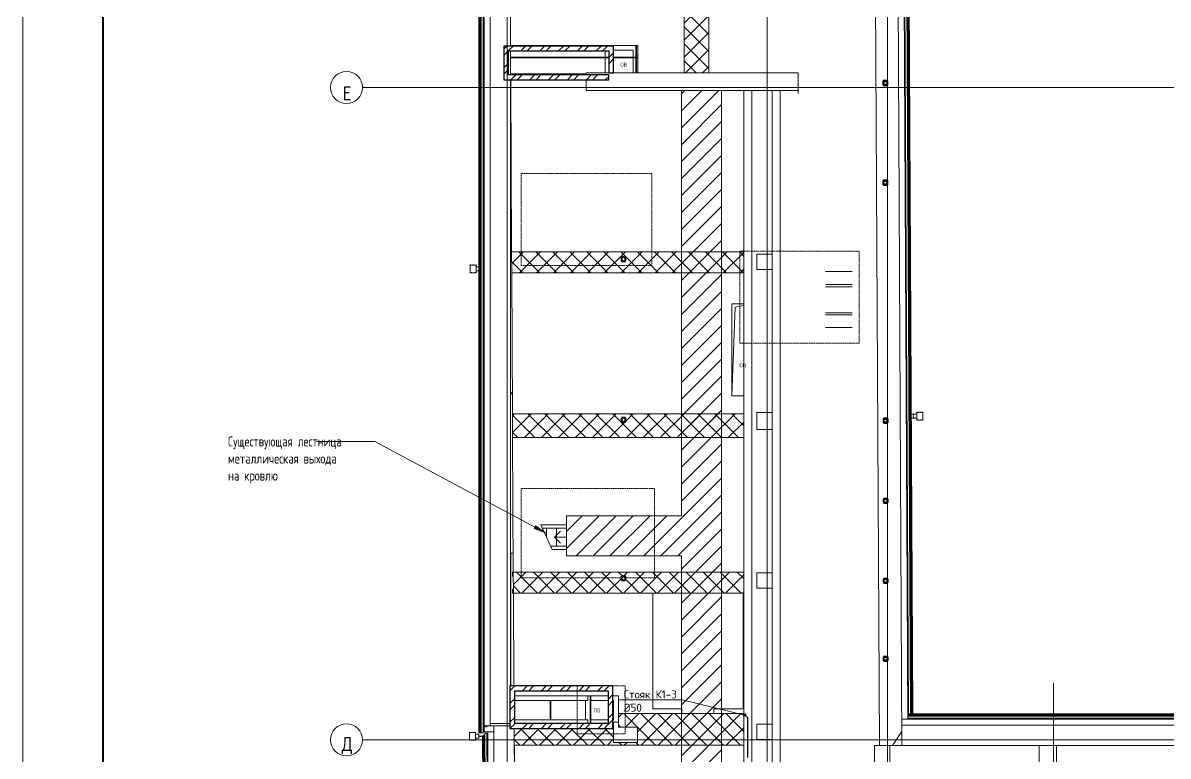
# Model space of a CAD drawing. Header units: millimetres. Extents: x -10178924 to 11692288, y -947381 to 58396.
# Drawn here: x -18603 to 10016, y -447625 to -429303 of the extents above; entities that cross this region are included whole.
import ezdxf
from ezdxf import colors
from ezdxf.entities.mleader import LeaderData, LeaderLine
from ezdxf.math import Vec2, Vec3

# ---------------------------------------------------------------- set-up
doc = ezdxf.new("R2010")
doc.units = ezdxf.units.MM
doc.linetypes.add('ADSK_Линия сетки', pattern=[25, 20, -2.5, 0, -2.5])
doc.linetypes.add('ADSK_Штриховая_ш3 п1_5', pattern=[4.5, 3, -1.5])
for name, color, linetype, lineweight in [('!К1', 32, 'Continuous', 30), ('_0', 7, 'Continuous', 25), ('Аннотация', 7, 'Continuous', 18), ('Выноски ВК', 7, 'Continuous', 0), ('Каркас', 7, 'Continuous', 18), ('Лестницы', 7, 'Continuous', 9), ('Несущие колонны', 7, 'Continuous', 18), ('Обобщенные модели', 7, 'Continuous', 18), ('Оси', 253, 'Continuous', 9), ('Панели витража', 7, 'Continuous', 9), ('Перекрытие', 7, 'Continuous', 18), ('Перекрытие штриховка', 7, 'Continuous', 18), ('Стены внутренние', 7, 'Continuous', 18), ('Стены наружные', 7, 'Continuous', 18), ('Стены несущие', 7, 'Continuous', 30), ('Стены отделка', 7, 'Continuous', 30), ('Стрелки вверх', 7, 'Continuous', 18), ('Узлы', 7, 'Continuous', 18)]:
    doc.layers.add(name, color=color, linetype=linetype, lineweight=lineweight)
doc.layers.add('PDF _Ramka', color=7, linetype='Continuous')
doc.layers.add('Линии', color=7, linetype='Continuous', lineweight=9, true_color=0x00a600)
doc.styles.add('GOST Common', font='GOST_Common.ttf', dxfattribs={"width": 0.9, "height": 350})
doc.styles.add('GOST Common_3', font='GOST_Common.ttf', dxfattribs={"width": 0.8, "height": 350})
doc.styles.add('GOST Common_4', font='GOST_Common.ttf', dxfattribs={"width": 0.9, "height": 200})
doc.styles.add('PDF ISOCPEUR', font='isocpeur.ttf')
pattern_1 = [(45, (0, 0), (-212.132, 212.132), []), (135, (0, 0), (-212.132, -212.132), [])]
pattern_2 = [(45, (0, 0), (-235.7317, 235.7317), []), (45, (157.15, 0), (-235.7317, 235.7317), [])]

# ---------------------------------------------------------------- blocks, each defined once
blk = doc.blocks.new('Водосток - Тип 1 _карниз больше 490мм_-5143036-План чердака')
at = {"layer": 'Обобщенные модели'}
for p, q in [((19, 405), (125, 405)), ((125, 405), (231, 405)), ((125, 255), (19, 255)), ((75, 255), (75, 184)), ((75, 226), (75, 184)), ((120, 10), (120, -10)), ((231, 255), (125, 255)), ((130, -10), (130, 10)), ((175, 184), (175, 255)), ((175, 184), (175, 226))]:
    blk.add_line(p, q, dxfattribs=at)
at = {"layer": 'Обобщенные модели', "flags": 128}
for points in [[(75, 255), (75, 252), (75, 247), (75, 242), (75, 236), (75, 231), (75, 226), (75, 221), (75, 216), (75, 212), (75, 207), (75, 203), (75, 199), (75, 195), (75, 191), (75, 188), (75, 184), (75, 181), (75, 178), (75, 175), (75, 173), (75, 171), (75, 168), (75, 167), (75, 165), (75, 164), (75, 162), (75, 161), (75, 161), (75, 160), (75, 160), (75, 160)], [(75, 226), (75, 232), (75, 238), (75, 243), (75, 248), (75, 254), (75, 255)], [(75, 173), (75, 174), (75, 177), (75, 180), (75, 183)], [(175, 160), (175, 160), (175, 160), (175, 161), (175, 162), (175, 163), (175, 164), (175, 166), (175, 168), (175, 170), (175, 172), (175, 174), (175, 177), (175, 180), (175, 183), (175, 186), (175, 190), (175, 193), (175, 197), (175, 201), (175, 205), (175, 210), (175, 214), (175, 219), (175, 224), (175, 229), (175, 234), (175, 239), (175, 245), (175, 250), (175, 255)], [(175, 255), (175, 251), (175, 245), (175, 240), (175, 234), (175, 229), (175, 226)], [(175, 177), (175, 175), (175, 173)]]:
    blk.add_lwpolyline(points, dxfattribs=at)
at = {"layer": 'Обобщенные модели'}
for start, end in [(164.8376, 232.0404), (307.9596, 14.9145)]:
    blk.add_arc((125, 160), 52, start, end, dxfattribs=at)
for start_param, end_param in [(0, 1.570796), (0, 1.570796), (1.570796, 3.141593), (1.570796, 3.141593)]:
    blk.add_ellipse((125, 184), major_axis=(-50, 0), ratio=0.309017, start_param=start_param, end_param=end_param, dxfattribs=at)
for points in [[(19, 255), (21, 255), (25, 256), (29, 259), (31, 262), (32, 265), (32, 267), (32, 269), (32, 272), (32, 274), (32, 276), (32, 279), (32, 281), (31, 284), (31, 287), (31, 290), (30, 293), (30, 296), (29, 299), (29, 302), (29, 306), (28, 310), (28, 316), (27, 325), (27, 335), (28, 344), (28, 350), (29, 354), (29, 358), (29, 361), (30, 364), (30, 367), (31, 370), (31, 373), (31, 376), (32, 379), (32, 381), (32, 384), (32, 386), (32, 388), (32, 391), (32, 393), (32, 395), (31, 398), (29, 401), (25, 404), (21, 405), (19, 405)], [(231, 405), (229, 405), (225, 404), (221, 401), (219, 398), (218, 395), (218, 393), (218, 391), (218, 388), (218, 386), (218, 384), (218, 381), (218, 379), (219, 376), (219, 373), (219, 370), (220, 367), (220, 364), (221, 361), (221, 358), (221, 354), (222, 350), (222, 344), (223, 335), (223, 325), (222, 316), (222, 310), (221, 306), (221, 302), (221, 299), (220, 296), (220, 293), (219, 290), (219, 287), (219, 284), (218, 281), (218, 279), (218, 276), (218, 274), (218, 272), (218, 269), (218, 267), (218, 265), (219, 262), (221, 259), (225, 256), (229, 255), (231, 255)]]:
    blk.add_open_spline(points, degree=3, knots=[-1, -1, -1, -1, -0.941176, -0.882353, -0.852941, -0.823529, -0.808824, -0.794118, -0.779412, -0.764706, -0.75, -0.735294, -0.720588, -0.705882, -0.691176, -0.676471, -0.661765, -0.647059, -0.632353, -0.617647, -0.602941, -0.588235, -0.558824, -0.529412, -0.470588, -0.441176, -0.411765, -0.397059, -0.382353, -0.367647, -0.352941, -0.338235, -0.323529, -0.308824, -0.294118, -0.279412, -0.264706, -0.25, -0.235294, -0.220588, -0.205882, -0.191176, -0.176471, -0.147059, -0.117647, -0.058824, 0, 0, 0, 0], dxfattribs=at)
blk = doc.blocks.new('Квадрат _ГОСТ 2591-88_-Колонна - кв_ 100-2426728-План чердака')
at = {"layer": 'Несущие колонны', "lineweight": 40}
for p, q in [((50, 50), (-50, 50)), ((-50, 50), (-50, -50)), ((50, -50), (50, 50)), ((-50, -50), (50, -50))]:
    blk.add_line(p, q, dxfattribs=at)
blk = doc.blocks.new('Квадрат _ГОСТ 2591-88_-Колонна - кв_ 100-V7-План чердака')
at = {"layer": 'Несущие колонны', "lineweight": 40}
for p, q in [((50, 50), (-50, 50)), ((-50, 50), (-50, -50)), ((50, -50), (50, 50)), ((-50, -50), (50, -50))]:
    blk.add_line(p, q, dxfattribs=at)
blk = doc.blocks.new('Квадрат _ГОСТ 2591-88_-Колонна - кв_ 100-V8-План чердака')
at = {"layer": 'Несущие колонны', "lineweight": 40}
for p, q in [((50, 50), (-50, 50)), ((-50, 50), (-50, -50)), ((50, -50), (50, 50)), ((-50, -50), (50, -50))]:
    blk.add_line(p, q, dxfattribs=at)
blk = doc.blocks.new('PNS_Решетка вентиляционная - Декоративная-5493236-План чердака')
at = {"layer": 'Панели витража'}
for p, q in [((-165, -460), (-165, 200)), ((165, -460), (165, 200))]:
    blk.add_line(p, q, dxfattribs=at)
blk = doc.blocks.new('PNS_Решетка вентиляционная - Декоративная-5493237-План чердака')
at = {"layer": 'Панели витража'}
for p, q in [((-160, -460), (-160, 200)), ((160, -460), (160, 200))]:
    blk.add_line(p, q, dxfattribs=at)
blk = doc.blocks.new('PNS_Решетка вентиляционная - Декоративная-2713092-План чердака')
at = {"layer": 'Панели витража'}
for p, q in [((-325, -460), (-325, 200)), ((325, -460), (325, 200))]:
    blk.add_line(p, q, dxfattribs=at)
blk = doc.blocks.new('GM_Отверстие прямоугольное _в плите_ - Отверстие-3336504-План чердака')
at = {"layer": 'Обобщенные модели'}
for p, q in [((-250, -1150), (-250, 1150)), ((-250, 1150), (46, 1150)), ((-250, -1150), (-167, 1067)), ((-167, 1067), (46, 1109)), ((46, -1150), (-250, -1150))]:
    blk.add_line(p, q, dxfattribs=at)
blk = doc.blocks.new('Водосток - Тип 1 _карниз больше 490мм_-5161094-План чердака')
at = {"layer": 'Обобщенные модели'}
for p, q in [((19, 335), (125, 335)), ((125, 335), (231, 335)), ((125, 185), (19, 185)), ((75, 185), (75, 114)), ((75, 156), (75, 114)), ((120, 99), (120, 10)), ((231, 185), (125, 185)), ((130, 10), (130, 99)), ((175, 114), (175, 185)), ((175, 114), (175, 156))]:
    blk.add_line(p, q, dxfattribs=at)
at = {"layer": 'Обобщенные модели', "flags": 128}
for points in [[(75, 156), (75, 162), (75, 168), (75, 173), (75, 178), (75, 184), (75, 185)], [(75, 184), (75, 181), (75, 178), (75, 175), (75, 173), (75, 171), (75, 168), (75, 167), (75, 165), (75, 164), (75, 162), (75, 161), (75, 161), (75, 160), (75, 160)], [(175, 160), (175, 160), (175, 161), (175, 162), (175, 163), (175, 164), (175, 166), (175, 168), (175, 170), (175, 172), (175, 174), (175, 177), (175, 180), (175, 183), (175, 185)], [(175, 185), (175, 181), (175, 175), (175, 170), (175, 164), (175, 159), (175, 156)]]:
    blk.add_lwpolyline(points, dxfattribs=at)
at = {"layer": 'Обобщенные модели'}
for start, end in [(165.3598, 194.6402), (345.3598, 14.6402)]:
    blk.add_arc((125, 160), 52, start, end, dxfattribs=at)
for start_param, end_param in [(0, 1.570796), (0, 1.570796), (1.570796, 3.141593), (1.570796, 3.141593)]:
    blk.add_ellipse((125, 114), major_axis=(-50, 0), ratio=0.309017, start_param=start_param, end_param=end_param, dxfattribs=at)
for points in [[(19, 185), (21, 185), (25, 186), (29, 189), (31, 192), (32, 195), (32, 197), (32, 199), (32, 202), (32, 204), (32, 206), (32, 209), (32, 211), (31, 214), (31, 217), (31, 220), (30, 223), (30, 226), (29, 229), (29, 232), (29, 236), (28, 240), (28, 246), (27, 255), (27, 265), (28, 274), (28, 280), (29, 284), (29, 288), (29, 291), (30, 294), (30, 297), (31, 300), (31, 303), (31, 306), (32, 309), (32, 311), (32, 314), (32, 316), (32, 318), (32, 321), (32, 323), (32, 325), (31, 328), (29, 331), (25, 334), (21, 335), (19, 335)], [(231, 335), (229, 335), (225, 334), (221, 331), (219, 328), (218, 325), (218, 323), (218, 321), (218, 318), (218, 316), (218, 314), (218, 311), (218, 309), (219, 306), (219, 303), (219, 300), (220, 297), (220, 294), (221, 291), (221, 288), (221, 284), (222, 280), (222, 274), (223, 265), (223, 255), (222, 246), (222, 240), (221, 236), (221, 232), (221, 229), (220, 226), (220, 223), (219, 220), (219, 217), (219, 214), (218, 211), (218, 209), (218, 206), (218, 204), (218, 202), (218, 199), (218, 197), (218, 195), (219, 192), (221, 189), (225, 186), (229, 185), (231, 185)]]:
    blk.add_open_spline(points, degree=3, knots=[-1, -1, -1, -1, -0.941176, -0.882353, -0.852941, -0.823529, -0.808824, -0.794118, -0.779412, -0.764706, -0.75, -0.735294, -0.720588, -0.705882, -0.691176, -0.676471, -0.661765, -0.647059, -0.632353, -0.617647, -0.602941, -0.588235, -0.558824, -0.529412, -0.470588, -0.441176, -0.411765, -0.397059, -0.382353, -0.367647, -0.352941, -0.338235, -0.323529, -0.308824, -0.294118, -0.279412, -0.264706, -0.25, -0.235294, -0.220588, -0.205882, -0.191176, -0.176471, -0.147059, -0.117647, -0.058824, 0, 0, 0, 0], dxfattribs=at)
blk = doc.blocks.new('Водосток - Тип 1 _карниз больше 490мм_-V28-План чердака')
at = {"layer": 'Обобщенные модели'}
for p, q in [((19, 335), (125, 335)), ((125, 335), (231, 335)), ((125, 185), (19, 185)), ((75, 185), (75, 120)), ((75, 156), (75, 120)), ((231, 185), (125, 185)), ((175, 120), (175, 185)), ((175, 120), (175, 156))]:
    blk.add_line(p, q, dxfattribs=at)
at = {"layer": 'Обобщенные модели', "flags": 128}
for points in [[(75, 156), (75, 162), (75, 168), (75, 173), (75, 178), (75, 184), (75, 185)], [(75, 184), (75, 181), (75, 178), (75, 175), (75, 173), (75, 171), (75, 168), (75, 167), (75, 165), (75, 164), (75, 162), (75, 161), (75, 161), (75, 160), (75, 160)], [(175, 160), (175, 160), (175, 161), (175, 162), (175, 163), (175, 164), (175, 166), (175, 168), (175, 170), (175, 172), (175, 174), (175, 177), (175, 180), (175, 183), (175, 185)], [(175, 185), (175, 181), (175, 175), (175, 170), (175, 164), (175, 159), (175, 156)]]:
    blk.add_lwpolyline(points, dxfattribs=at)
at = {"layer": 'Обобщенные модели'}
for start, end in [(166.1259, 193.8741), (345.3598, 14.6402)]:
    blk.add_arc((125, 160), 52, start, end, dxfattribs=at)
for points in [[(19, 185), (21, 185), (25, 186), (29, 189), (31, 192), (32, 195), (32, 197), (32, 199), (32, 202), (32, 204), (32, 206), (32, 209), (32, 211), (31, 214), (31, 217), (31, 220), (30, 223), (30, 226), (29, 229), (29, 232), (29, 236), (28, 240), (28, 246), (27, 255), (27, 265), (28, 274), (28, 280), (29, 284), (29, 288), (29, 291), (30, 294), (30, 297), (31, 300), (31, 303), (31, 306), (32, 309), (32, 311), (32, 314), (32, 316), (32, 318), (32, 321), (32, 323), (32, 325), (31, 328), (29, 331), (25, 334), (21, 335), (19, 335)], [(231, 335), (229, 335), (225, 334), (221, 331), (219, 328), (218, 325), (218, 323), (218, 321), (218, 318), (218, 316), (218, 314), (218, 311), (218, 309), (219, 306), (219, 303), (219, 300), (220, 297), (220, 294), (221, 291), (221, 288), (221, 284), (222, 280), (222, 274), (223, 265), (223, 255), (222, 246), (222, 240), (221, 236), (221, 232), (221, 229), (220, 226), (220, 223), (219, 220), (219, 217), (219, 214), (218, 211), (218, 209), (218, 206), (218, 204), (218, 202), (218, 199), (218, 197), (218, 195), (219, 192), (221, 189), (225, 186), (229, 185), (231, 185)]]:
    blk.add_open_spline(points, degree=3, knots=[-1, -1, -1, -1, -0.941176, -0.882353, -0.852941, -0.823529, -0.808824, -0.794118, -0.779412, -0.764706, -0.75, -0.735294, -0.720588, -0.705882, -0.691176, -0.676471, -0.661765, -0.647059, -0.632353, -0.617647, -0.602941, -0.588235, -0.558824, -0.529412, -0.470588, -0.441176, -0.411765, -0.397059, -0.382353, -0.367647, -0.352941, -0.338235, -0.323529, -0.308824, -0.294118, -0.279412, -0.264706, -0.25, -0.235294, -0.220588, -0.205882, -0.191176, -0.176471, -0.147059, -0.117647, -0.058824, 0, 0, 0, 0], dxfattribs=at)
blk = doc.blocks.new('СПНК-Разрез пустотелой несущей конструкции-Колонна - HSS101_6X101_6X6_4-5947607-План чердака')
at = {"layer": 'Несущие колонны', "lineweight": 40}
for p, q in [((51, 51), (-51, 51)), ((-51, 51), (-51, -51)), ((-45.08, -45.08), (-45.08, 45.08)), ((-45.08, 45.08), (45.08, 45.08)), ((45.08, 45.08), (45.08, -45.08)), ((51, -51), (51, 51)), ((-51, -51), (51, -51)), ((45.08, -45.08), (-45.08, -45.08))]:
    blk.add_line(p, q, dxfattribs=at)
blk = doc.blocks.new('СПНК-Разрез пустотелой несущей конструкции-Колонна - HSS101_6X101_6X6_4-5963999-План чердака')
at = {"layer": 'Несущие колонны', "lineweight": 40}
for p, q in [((51, 51), (-51, 51)), ((-51, 51), (-51, -51)), ((-45.08, -45.08), (-45.08, 45.08)), ((-45.08, 45.08), (45.08, 45.08)), ((45.08, 45.08), (45.08, -45.08)), ((51, -51), (51, 51)), ((-51, -51), (51, -51)), ((45.08, -45.08), (-45.08, -45.08))]:
    blk.add_line(p, q, dxfattribs=at)
blk = doc.blocks.new('Ось сетки - Круг_Ø8 мм-8258-План чердака')
at = {"layer": 'Оси', "lineweight": 20}
for start, end in [(360, 180), (180, 360)]:
    blk.add_arc((0, 0), 4, start, end, dxfattribs=at)
blk = doc.blocks.new('Чердак')
at = {"layer": 'Аннотация', "lineweight": 9}
blk.add_hatch(color=256, dxfattribs=at).paths.add_polyline_path([(-5545, 25415), (-5790, 25592), (-5828, 25522)])
at = {"layer": 'Перекрытие штриховка', "lineweight": 9}
h = blk.add_hatch(dxfattribs=at)
h.set_pattern_fill('FP_2', color=256, style=0, pattern_type=2)
h.set_pattern_definition(pattern_1)
h.paths.add_polyline_path([(-2078, 36915), (-1458, 36915), (-1458, 42747), (-2078, 42751), (-2078, 37182)])
h = blk.add_hatch(dxfattribs=at)
h.set_pattern_fill('FP_2', color=256, style=0, pattern_type=2)
h.set_pattern_definition(pattern_1)
h.paths.add_polyline_path([(-6386, 31914), (-590, 31914), (-590, 32439), (-6389, 32439), (-6389, 32433)])
h.paths.add_polyline_path([(-3647, 32205), (-3647, 32305), (-3547, 32305), (-3547, 32205)])
h = blk.add_hatch(dxfattribs=at)
h.set_pattern_fill('FP_2', color=256, style=0, pattern_type=2)
h.set_pattern_definition(pattern_1)
h.paths.add_polyline_path([(-6365, 27797), (-590, 27797), (-590, 28392), (-6368, 28392)])
h.paths.add_polyline_path([(-3547, 28192), (-3647, 28192), (-3647, 28292), (-3547, 28292)])
h = blk.add_hatch(dxfattribs=at)
h.set_pattern_fill('FP_2', color=256, style=0, pattern_type=2)
h.set_pattern_definition(pattern_1)
h.paths.add_polyline_path([(-6345, 23910), (-590, 23910), (-590, 24435), (-6348, 24435)])
h.paths.add_polyline_path([(-3547, 24235), (-3647, 24235), (-3647, 24335), (-3547, 24335)])
h = blk.add_hatch(dxfattribs=at)
h.set_pattern_fill('FP_2', color=256, style=0, pattern_type=2)
h.set_pattern_definition(pattern_1)
h.paths.add_polyline_path([(-1708, 20110), (-590, 20110), (-590, 20901), (-3721, 20901), (-3721, 20560), (-3241, 20560), (-3241, 20180), (-3841, 20180), (-3841, 20624), (-3857, 20624), (-3857, 20529), (-6325, 20529), (-6323, 20110), (-2142, 20110)])
at = {"layer": 'Стены внутренние', "lineweight": 9}
h = blk.add_hatch(dxfattribs=at)
h.set_pattern_fill('FP_18', color=256, style=0, pattern_type=2)
h.set_pattern_definition(pattern_2)
h.paths.add_polyline_path([(-3933, 37459), (-3844, 37459), (-3844, 37579), (-6584, 37579), (-6584, 37459), (-3964, 37459)])
h = blk.add_hatch(dxfattribs=at)
h.set_pattern_fill('FP_18', color=256, style=0, pattern_type=2)
h.set_pattern_definition(pattern_2)
h.paths.add_polyline_path([(-6464, 36739), (-6464, 37459), (-6584, 37459), (-6584, 36739)])
h = blk.add_hatch(dxfattribs=at)
h.set_pattern_fill('FP_18', color=256, style=0, pattern_type=2)
h.set_pattern_definition(pattern_2)
h.paths.add_polyline_path([(-3933, 36915), (-3844, 36915), (-3844, 37459), (-3964, 37459), (-3964, 36915)])
h = blk.add_hatch(dxfattribs=at)
h.set_pattern_fill('FP_18', color=256, style=0, pattern_type=2)
h.set_pattern_definition(pattern_2)
h.paths.add_polyline_path([(-4525, 36739), (-3964, 36739), (-3964, 36859), (-6464, 36859), (-6464, 36739), (-4560, 36739)])
h = blk.add_hatch(dxfattribs=at)
h.set_pattern_fill('FP_18', color=256, style=0, pattern_type=2)
h.set_pattern_definition(pattern_2)
h.paths.add_polyline_path([(-6433, 21470), (-3857, 21470), (-3857, 21590), (-6433, 21590)])
h = blk.add_hatch(dxfattribs=at)
h.set_pattern_fill('FP_18', color=256, style=0, pattern_type=2)
h.set_pattern_definition(pattern_2)
h.paths.add_polyline_path([(-6326, 20529), (-6313, 20529), (-6313, 21470), (-6433, 21470), (-6433, 20529), (-6326, 20529)])
h = blk.add_hatch(dxfattribs=at)
h.set_pattern_fill('FP_18', color=256, style=0, pattern_type=2)
h.set_pattern_definition(pattern_2)
h.paths.add_polyline_path([(-3857, 20649), (-3857, 21470), (-3977, 21470), (-3977, 20649)])
h = blk.add_hatch(dxfattribs=at)
h.set_pattern_fill('FP_18', color=256, style=0, pattern_type=2)
h.set_pattern_definition(pattern_2)
h.paths.add_polyline_path([(-5571, 20529), (-3857, 20529), (-3857, 20649), (-6313, 20649), (-6313, 20529), (-5798, 20529)])
at = {"layer": 'Узлы', "lineweight": 9}
h = blk.add_hatch(dxfattribs=at)
h.set_pattern_fill('FP_19', color=256, style=0, pattern_type=2)
h.set_pattern_definition([(45, (0, 0), (-212.132, 212.132), [])])
h.paths.add_polyline_path([(36209, 6483), (40373, 6483), (40373, 8969), (47132, 8969), (47132, 9892), (39373, 9892), (39373, 7690), (34918, 7690), (34918, 11390), (28219, 11390), (28219, 7483), (6759, 7483), (6759, 11822), (2656, 11822), (2656, 13945), (-1142, 13945), (-1142, 36475), (-2142, 36475), (-2142, 25843), (-5018, 25843), (-5018, 24843), (-2142, 24843), (-2142, 12945), (1656, 12945), (1656, 10719), (5759, 10719), (5759, 6483), (29219, 6483), (29219, 10390), (33918, 10390), (33918, 6483), (35984, 6483)])
at = {"layer": 'Аннотация', "lineweight": 9}
for p, q in [((-10463, 27700), (-11268, 27700)), ((-9804, 27700), (-10463, 27700)), ((-5545, 25415), (-9804, 27700)), ((-5790, 25592), (-5828, 25522)), ((-5828, 25522), (-5545, 25415)), ((-5545, 25415), (-5790, 25592))]:
    blk.add_line(p, q, dxfattribs=at)
at = {"layer": 'Каркас'}
for p, q in [((-4053, 37579), (-4053, 37600)), ((-3287, 37600), (-3287, 37306)), ((-3267, 37306), (-3267, 37600)), ((-4053, 37306), (-6418, 37306)), ((-6418, 37286), (-4053, 37286)), ((-4053, 37306), (-4053, 37459)), ((-3964, 37306), (-4053, 37306)), ((-4053, 37286), (-3964, 37286)), ((-4053, 37286), (-4053, 36915)), ((-3353, 37480), (-3844, 37480)), ((-3844, 37306), (-3353, 37306)), ((-3844, 37286), (-3353, 37286)), ((-3353, 37306), (-3353, 37480)), ((-3287, 37306), (-3353, 37306)), ((-3353, 37286), (-3287, 37286)), ((-3353, 36915), (-3353, 37286)), ((-3287, 37286), (-3287, 36915)), ((-3233, 37306), (-3267, 37306)), ((-3267, 36915), (-3267, 37286)), ((-3267, 37286), (-3233, 37286)), ((-4525, 36886), (-6418, 36886)), ((-6418, 36480), (-6409, 36480)), ((-6391, 32900), (-6418, 32900)), ((-6418, 32898), (-6391, 32898)), ((-6371, 28918), (-6418, 28918)), ((-6418, 28887), (-6370, 28888)), ((-6350, 24908), (-6418, 24907)), ((-6407, 24906), (-6350, 24906)), ((-6407, 21590), (-6407, 24906)), ((-5427, 20744), (-5427, 21224)), ((-5407, 20744), (-5407, 21224)), ((-4541, 20744), (-4541, 21224)), ((-4427, 21344), (-4427, 20649)), ((-4407, 21224), (-4407, 21344)), ((-4407, 20744), (-4407, 21224)), ((-4407, 21224), (-3977, 21224)), ((-3857, 21224), (-3841, 21224)), ((-3841, 21224), (-3841, 20744)), ((-4407, 20649), (-4407, 20744)), ((-3977, 20744), (-4407, 20744)), ((-3841, 20744), (-3857, 20744)), ((-6324, 20226), (-6326, 20226))]:
    blk.add_line(p, q, dxfattribs=at)
at = {"layer": 'Лестницы'}
for p, q in [((-5018, 25614), (-5660, 25614)), ((-5660, 25614), (-5376, 25004)), ((-5518, 25534), (-5623, 25534)), ((-5268, 25534), (-5518, 25534)), ((-5518, 25309), (-5518, 25534)), ((-5518, 25309), (-5518, 25534)), ((-5018, 25534), (-5268, 25534)), ((-5268, 25084), (-5268, 25534)), ((-5268, 25084), (-5268, 25534)), ((-5018, 25534), (-5018, 25614)), ((-5018, 25084), (-5018, 25534)), ((-5018, 25084), (-5018, 25534)), ((-5268, 25084), (-5413, 25084)), ((-5018, 25004), (-5376, 25004)), ((-5018, 25084), (-5268, 25084)), ((-5018, 25004), (-5018, 25084))]:
    blk.add_line(p, q, dxfattribs=at)
at = {"layer": 'Линии', "color": 7}
for p, q in [((-1142, 36475), (-2142, 36475)), ((-2142, 36475), (-2142, 25843)), ((-1142, 13945), (-1142, 36475)), ((-2142, 25843), (-5018, 25843)), ((-5018, 25843), (-5018, 24843)), ((-5018, 24843), (-2142, 24843)), ((-2142, 24843), (-2142, 12945))]:
    blk.add_line(p, q, dxfattribs=at)
at = {"layer": 'Линии', "color": 7, "linetype": 'ADSK_Штриховая_ш3 п1_5'}
for p, q in [((-6150, 34395), (-2887, 34395)), ((-6150, 32095), (-6150, 34395)), ((-2887, 34395), (-2887, 32095)), ((-685, 32458), (2293, 32458)), ((-685, 30158), (-685, 32458)), ((2293, 32458), (2293, 30158)), ((-2887, 32095), (-6150, 32095)), ((2293, 30158), (-685, 30158)), ((-6150, 26529), (-2815, 26529)), ((-6150, 24295), (-6150, 26529)), ((-2815, 26529), (-2815, 24295)), ((-2815, 24295), (-6150, 24295)), ((-4752, 21592), (-3552, 21592)), ((-4752, 20392), (-4752, 21592)), ((-3552, 21592), (-3552, 20392)), ((-7096, 20569), (-6998, 20569)), ((-3552, 20392), (-4752, 20392))]:
    blk.add_line(p, q, dxfattribs=at)
at = {"layer": 'Оси', "linetype": 'ADSK_Линия сетки'}
for p, q in [((-6500, -5023), (-6500, 44110)), ((0, -4910), (0, 44223)), ((3000, -4910), (3000, 44223)), ((-10115, 36545), (56005, 36545)), ((7150, -4910), (7150, 21664)), ((-10115, 20245), (56005, 20245))]:
    blk.add_line(p, q, dxfattribs=at)
at = {"layer": 'Перекрытие'}
for p, q in [((-2078, 42751), (-2078, 36915)), ((-1458, 36915), (-1458, 42747)), ((-6418, 37600), (-3233, 37600)), ((-3233, 37600), (-3233, 36915)), ((-6411, 36739), (-6389, 32439)), ((120, 32385), (120, 36475)), ((775, 36475), (775, 36395)), ((-6389, 32439), (-6386, 31914)), ((-590, 32439), (-6389, 32439)), ((-6386, 31914), (-6368, 28392)), ((-6386, 31914), (-590, 31914)), ((-6368, 28392), (-6365, 27797)), ((-590, 28392), (-6368, 28392)), ((-6365, 27797), (-6348, 24435)), ((-6365, 27797), (-590, 27797)), ((-6348, 24435), (-6345, 23910)), ((-590, 24435), (-6348, 24435)), ((-6345, 23910), (-6333, 21590)), ((-6345, 23910), (-590, 23910)), ((-2857, 23910), (-2857, 21021)), ((-607, 21021), (-607, 23910)), ((-4481, 21344), (-3977, 21344)), ((-3857, 21344), (-3721, 21344)), ((-3721, 21344), (-3721, 20684)), ((-590, 20901), (-3721, 20901)), ((-2857, 21021), (-2137, 21021)), ((-2137, 21021), (-2137, 20901)), ((-1337, 20901), (-1337, 21021)), ((-1337, 21021), (-607, 21021)), ((-3841, 20624), (-3857, 20624)), ((-6325, 20529), (-6323, 20110)), ((-6323, 20110), (-590, 20110)), ((-6320, 20110), (-6308, 17670))]:
    blk.add_line(p, q, dxfattribs=at)
at = {"layer": 'Стены внутренние'}
for p, q in [((-6418, 42781), (-6418, 37579)), ((2802, 20103), (2687, 42720)), ((3247, 42716), (3362, 20103)), ((-6418, 37459), (-6418, 36859)), ((-6418, 36739), (-6418, 21590)), ((-4525, 36915), (-3964, 36915)), ((-4525, 36915), (-4525, 36859)), ((-4525, 36739), (-4525, 36475)), ((-3844, 36915), (775, 36915)), ((775, 36915), (775, 36475)), ((775, 36475), (-4525, 36475)), ((-590, 12394), (-590, 36475)), ((-390, 36475), (-390, 12284)), ((320, 36475), (320, 12394)), ((-6367, 32440), (-590, 32440)), ((-260, 32385), (-260, 32000)), ((120, 32385), (-260, 32385)), ((120, 12206), (120, 32385)), ((-260, 32000), (120, 32000)), ((-6367, 28392), (-590, 28392)), ((-260, 28427), (-260, 28000)), ((120, 28427), (-260, 28427)), ((-6367, 27897), (-6365, 27897)), ((-6367, 27897), (-6367, 27797)), ((-6365, 27797), (-6367, 27797)), ((-260, 28000), (120, 28000)), ((-6367, 24435), (-590, 24435)), ((-6367, 24435), (-6367, 24335)), ((-6347, 24335), (-6367, 24335)), ((-260, 24416), (-260, 24031)), ((120, 24416), (-260, 24416)), ((-6367, 24010), (-6345, 24010)), ((-6367, 24010), (-6367, 23910)), ((-6345, 23910), (-6367, 23910)), ((-260, 24031), (120, 24031)), ((-6313, 21344), (-4481, 21344)), ((-4481, 21224), (-6313, 21224)), ((-4481, 21344), (-4481, 21224)), ((-6928, 20649), (-6433, 20649)), ((-6313, 20744), (-4481, 20744)), ((-4481, 20744), (-4481, 20649)), ((-3841, 20684), (-3721, 20684)), ((-3841, 20684), (-3841, 20180)), ((-3721, 20684), (-3721, 20560)), ((-260, 20636), (-260, 20251)), ((120, 20636), (-260, 20636)), ((3359, 20613), (10685, 20613)), ((-6433, 20596), (-6838, 20594)), ((-6774, 8199), (-6838, 20594)), ((-6327, 20529), (-6307, 16490)), ((-3721, 20560), (-3241, 20560)), ((-3241, 20560), (-3241, 20180)), ((3131, 20103), (3360, 20452)), ((-6326, 20210), (-6324, 20210)), ((-6323, 20110), (-6325, 20110)), ((-3241, 20180), (-3841, 20180)), ((-260, 20251), (120, 20251)), ((10175, 20103), (2679, 20103)), ((2679, 20103), (2727, 12728)), ((3093, 14893), (3059, 20103)), ((6790, 20103), (6790, 14893)), ((7230, 12664), (7230, 20103))]:
    blk.add_line(p, q, dxfattribs=at)
at = {"layer": 'Стены наружные'}
for p, q in [((-7208, 20423), (-7208, 43587)), ((-7188, 43576), (-7188, 20423)), ((-7168, 43576), (-7168, 20423)), ((-7148, 43556), (-7148, 20423)), ((-7098, 20444), (-7098, 43516)), ((-7078, 43516), (-7078, 20444)), ((3618, 20893), (3503, 43505)), ((3523, 43505), (3638, 20893)), ((-7078, 20594), (-7078, 43496)), ((-6928, 43495), (-6928, 20594)), ((3509, 20763), (3394, 43275)), ((3528, 20893), (3413, 43445)), ((3463, 43445), (3578, 20893)), ((3598, 20893), (3483, 43485)), ((3508, 20893), (10975, 20893)), ((3359, 20763), (10835, 20763)), ((3364, 20763), (3364, 20613)), ((10985, 20873), (3508, 20873)), ((10965, 20853), (3508, 20853)), ((10945, 20833), (3508, 20833)), ((3509, 20783), (10925, 20783)), ((3509, 20783), (3509, 20763)), ((-7098, 20423), (-7208, 20423)), ((-7053, 7929), (-7116, 20339)), ((-7096, 20339), (-7116, 20339)), ((-6837, 20444), (-7098, 20444)), ((-7098, 20444), (-7098, 20423)), ((-7096, 20339), (-7097, 20359)), ((-7077, 20359), (-7097, 20359)), ((-7096, 20339), (-7033, 7929)), ((-7078, 20594), (-6838, 20594)), ((-7077, 20359), (-7077, 20379)), ((-7057, 20379), (-7077, 20379)), ((-7077, 20359), (-7013, 7959)), ((-6993, 8003), (-7057, 20414)), ((-7007, 20414), (-7057, 20414)), ((-7007, 20414), (-6943, 8029)), ((-6987, 20444), (-6923, 8049)), ((-6838, 20444), (-6838, 20594))]:
    blk.add_line(p, q, dxfattribs=at)
at = {"layer": 'Стены несущие'}
for p, q in [((-3844, 37579), (-6584, 37579)), ((-6584, 37579), (-6584, 36739)), ((-3844, 36915), (-3844, 37579)), ((-6464, 37459), (-3964, 37459)), ((-6464, 36859), (-6464, 37459)), ((-3964, 37459), (-3964, 36915)), ((-6584, 36739), (-3964, 36739)), ((-3964, 36859), (-6464, 36859)), ((-3964, 36915), (-3844, 36915)), ((-3964, 36739), (-3964, 36859)), ((-3857, 21590), (-6433, 21590)), ((-6433, 21590), (-6433, 20529)), ((-6313, 21470), (-3977, 21470)), ((-6313, 20649), (-6313, 21470)), ((-3977, 21470), (-3977, 20649)), ((-3857, 20529), (-3857, 21590)), ((-3977, 20649), (-6313, 20649)), ((-6433, 20529), (-3857, 20529))]:
    blk.add_line(p, q, dxfattribs=at)
at = {"layer": 'Стены отделка', "lineweight": 9}
for p, q in [((-6585, 37580), (-6585, 36738)), ((-5446, 37580), (-6585, 37580)), ((-5446, 37579), (-5446, 37580)), ((-6585, 36738), (-5446, 36738)), ((-5446, 36738), (-5446, 36739)), ((-6434, 21591), (-6434, 20528)), ((-5446, 21591), (-6434, 21591)), ((-5446, 21590), (-5446, 21591)), ((-6434, 20528), (-5446, 20528)), ((-5446, 20528), (-5446, 20529))]:
    blk.add_line(p, q, dxfattribs=at)
at = {"layer": 'Стрелки вверх'}
for p, q in [((-5318, 25309), (-5168, 25459)), ((-5268, 25309), (-5318, 25309)), ((-5318, 25309), (-5168, 25159)), ((-5018, 25309), (-5268, 25309))]:
    blk.add_line(p, q, dxfattribs=at)
at = {"layer": 'Несущие колонны'}
for name, p in [('СПНК-Разрез пустотелой несущей конструкции-Колонна - HSS101_6X101_6X6_4-5963999-План чердака', (2949, 36659)), ('СПНК-Разрез пустотелой несущей конструкции-Колонна - HSS101_6X101_6X6_4-5963999-План чердака', (2949, 34168)), ('Квадрат _ГОСТ 2591-88_-Колонна - кв_ 100-2426728-План чердака', (-3597, 32255)), ('Квадрат _ГОСТ 2591-88_-Колонна - кв_ 100-V7-План чердака', (-3597, 28242)), ('СПНК-Разрез пустотелой несущей конструкции-Колонна - HSS101_6X101_6X6_4-5947607-План чердака', (2956, 28220)), ('СПНК-Разрез пустотелой несущей конструкции-Колонна - HSS101_6X101_6X6_4-5947607-План чердака', (2956, 26220)), ('Квадрат _ГОСТ 2591-88_-Колонна - кв_ 100-V8-План чердака', (-3597, 24285)), ('СПНК-Разрез пустотелой несущей конструкции-Колонна - HSS101_6X101_6X6_4-5947607-План чердака', (2956, 24220)), ('СПНК-Разрез пустотелой несущей конструкции-Колонна - HSS101_6X101_6X6_4-5947607-План чердака', (2956, 22271))]:
    blk.add_blockref(name, p, dxfattribs=at)
at = {"layer": 'Обобщенные модели'}
for name, p, rotation in [('Водосток - Тип 1 _карниз больше 490мм_-V28-План чердака', (-7088, 31888), 90.00000000000007), ('Водосток - Тип 1 _карниз больше 490мм_-5143036-План чердака', (3479, 28456), 270.2912255442424), ('Водосток - Тип 1 _карниз больше 490мм_-5161094-План чердака', (-7106, 20208), 90.29404624676303)]:
    blk.add_blockref(name, p, dxfattribs=dict(at, rotation=rotation))
blk.add_blockref('GM_Отверстие прямоугольное _в плите_ - Отверстие-3336504-План чердака', (-636, 29990), dxfattribs=at)
at = {"layer": 'Оси', "lineweight": 20, "xscale": 99.99999999999993, "yscale": 99.99999999999993, "zscale": 99.99999999999993, "rotation": 269.9999999999994}
for p in [(-10515, 36545), (-10515, 20245)]:
    blk.add_blockref('Ось сетки - Круг_Ø8 мм-8258-План чердака', p, dxfattribs=at)
at = {"layer": 'Панели витража', "rotation": 269.9999999999989}
for name, p in [('PNS_Решетка вентиляционная - Декоративная-5493236-План чердака', (1918, 31784)), ('PNS_Решетка вентиляционная - Декоративная-2713092-План чердака', (1918, 31244)), ('PNS_Решетка вентиляционная - Декоративная-5493237-План чердака', (1918, 30709))]:
    blk.add_blockref(name, p, dxfattribs=at)
at = {"layer": 'Аннотация', "color": 251, "lineweight": 9, "true_color": 0x4b4b4b, "char_height": 100, "line_spacing_factor": 1.022766, "style": 'GOST Common_4'}
for s, insert, width, attachment_point in [('\\pxqr,t3.6,7.2,10.8,14.4,18,21.6,25.2,28.8,32.4,36,39.6,43.2,46.8,50.4,54,57.6,61.2,64.8,68.4,72,75.6,79.2,82.8,86.4,90,93.6,97.2,100.8,104.4,108,111.6,115.2;{ОВ}', (-3503, 37168), 149.99, 3), ('\\pxt3.6,7.2,10.8,14.4,18,21.6,25.2,28.8,32.4,36,39.6,43.2,46.8,50.4,54,57.6,61.2,64.8,68.4,72,75.6,79.2,82.8,86.4,90,93.6,97.2,100.8,104.4,108,111.6,115.2;{ОВ}', (-696, 29654), 156.35, 1), ('\\pxqr,t3.6,7.2,10.8,14.4,18,21.6,25.2,28.8,32.4,36,39.6,43.2,46.8,50.4,54,57.6,61.2,64.8,68.4,72,75.6,79.2,82.8,86.4,90,93.6,97.2,100.8,104.4,108,111.6,115.2;{ОВ}', (-4171, 21030), 149.99, 3)]:
    blk.add_mtext(s, dxfattribs=dict(at, insert=insert, width=width, attachment_point=attachment_point))
at = {"layer": 'Аннотация', "lineweight": 9, "insert": (-13476, 27825), "char_height": 250, "width": 3012.3, "attachment_point": 1, "line_spacing_factor": 1.022766, "style": 'GOST Common_3'}
blk.add_mtext('\\pxt1.44,2.88,4.32,5.76,7.2,8.64,10.08,11.52,12.96,14.4,15.84,17.28,18.72,20.16,21.6,23.04,24.48,25.92,27.36,28.8,30.24,31.68,33.12,34.56,36,37.44,38.88,40.32,41.76,43.2,44.64,46.08;{Существующая лестница металлическая выхода на кровлю}', dxfattribs=at)
at = {"layer": 'Оси', "char_height": 350, "attachment_point": 5, "line_spacing_factor": 1.022766, "style": 'GOST Common'}
for s, insert, width in [('\\pxqc,t0.25714,0.51429,0.77143,1.02857,1.28571,1.54286,1.8,2.05714,2.31429,2.57143,2.82857,3.08571,3.34286,3.6,3.85714,4.11429,4.37143,4.62857,4.88571,5.14286,5.4,5.65714,5.91429,6.17143,6.42857,6.68571,6.94286,7.2,7.45714,7.71429,7.97143,8.22857;{Е}', (-10500, 36402), 232.2), ('\\pxqc,t0.25714,0.51429,0.77143,1.02857,1.28571,1.54286,1.8,2.05714,2.31429,2.57143,2.82857,3.08571,3.34286,3.6,3.85714,4.11429,4.37143,4.62857,4.88571,5.14286,5.4,5.65714,5.91429,6.17143,6.42857,6.68571,6.94286,7.2,7.45714,7.71429,7.97143,8.22857;{Д}', (-10500, 20102), 291.6)]:
    blk.add_mtext(s, dxfattribs=dict(at, insert=insert, width=width))
blk = doc.blocks.new('_None')
blk = doc.blocks.new('Рамка')
at = {"layer": 'PDF _Ramka', "lineweight": 20}
blk.add_lwpolyline([(100287, -596749), (100287, -512657), (-18603, -512657), (-18603, -596749)], close=True, dxfattribs=at)
at = {"layer": 'PDF _Ramka', "lineweight": 40}
blk.add_lwpolyline([(99787, -513153), (-16604, -513153), (-16604, -596246), (99787, -596246)], close=True, dxfattribs=at)

msp = doc.modelspace()

# ---------------------------------------------------------------- linework, layer by layer
at = {"layer": '!К1'}
msp.add_lwpolyline([(-485.3, -447662.7), (-485.3, -446665.3), (-562.4, -446598.5)], dxfattribs=at)
msp.add_circle((-562.4, -446598.5), 30, dxfattribs=at)

# ---------------------------------------------------------------- block references
msp.add_blockref('Чердак', (0, -467463.2))
at = {"layer": '_0'}
msp.add_blockref('Рамка', (0, 103589.8), dxfattribs=at)

# ---------------------------------------------------------------- leaders
at = {"layer": 'Выноски ВК', "ltscale": 50}
ml = msp.add_multileader_mtext('Standard', dxfattribs=at)
ml.set_content('Стояк К1-3 ^J%%C50', color=256, style='PDF ISOCPEUR')
ml.set_leader_properties(color=256, linetype='ByLayer', lineweight=-1)
ml.set_arrow_properties(name='NONE')
ml.build(insert=Vec2(0, 0))
ml.multileader.update_dxf_attribs({"text_left_attachment_type": 6, "text_right_attachment_type": 6, "dogleg_length": 100, "arrow_head_size": 300})
ctx = ml.context
ctx.base_point, ctx.char_height, ctx.arrow_head_size, ctx.landing_gap_size, ctx.plane_origin = Vec3(-3589.5, -446223.2), 200, 300, 0, Vec3(-7806.8, -442886.3)
ctx.left_attachment, ctx.right_attachment = 6, 6
notes = []
notes.append((ctx, [(1, (1, 1, 0), (-2129.5, -446223.2), (-1, 0), 100, [(1, [(-562.4, -446598.5)], 0, [])])]))
ctx.mtext.insert, ctx.mtext.flow_direction = Vec3(-3589.5, -445983.2), 5
for ctx, leaders in notes:
    for number, flags, end, landing, length, lines in leaders:
        leader = LeaderData()
        leader.index, (leader.has_last_leader_line, leader.has_dogleg_vector, leader.attachment_direction) = number, flags
        leader.last_leader_point, leader.dogleg_vector, leader.dogleg_length = Vec3(end), Vec3(landing), length
        for number, points, colour, breaks in lines:
            line = LeaderLine()
            line.index, line.vertices, line.color, line.breaks = number, Vec3.list(points), colors.encode_raw_color(colour), breaks
            leader.lines.append(line)
        ctx.leaders.append(leader)

doc.saveas('drawing.dxf')
